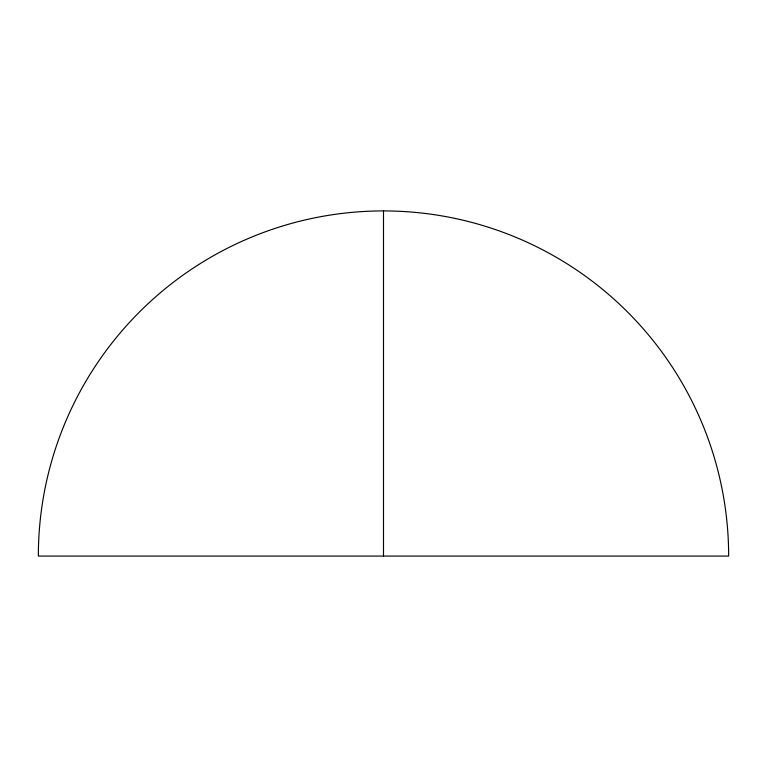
<?xml version="1.0" encoding="UTF-8"?>
<svg xmlns="http://www.w3.org/2000/svg" width="767" height="767" viewBox="0 0 767 767"><rect width="100%" height="100%" fill="white"/><g stroke="black" fill="none" stroke-linecap="round" stroke-linejoin="round"><path stroke-width="1.15" d="M383.5 210.925A345.15 345.15 0 0 1 728.65 556.075L38.35 556.075A345.15 345.15 0 0 1 383.5 210.925L383.5 556.075"/></g></svg>
